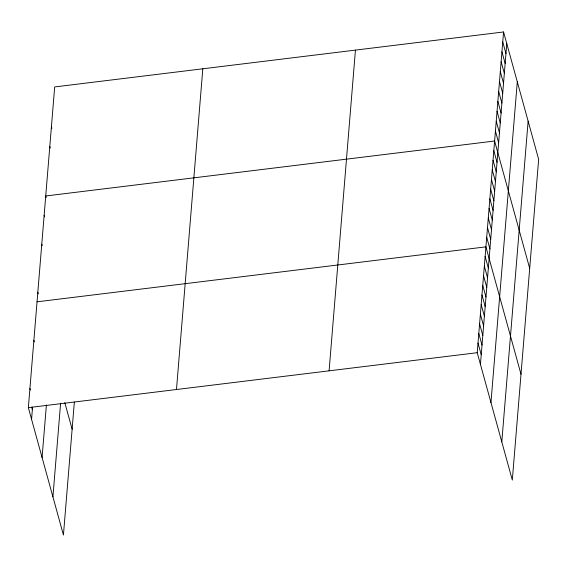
<?xml version="1.0" encoding="UTF-8"?>
<svg xmlns="http://www.w3.org/2000/svg" width="567" height="567" viewBox="0 0 567 567"><rect width="100%" height="100%" fill="white"/><g stroke="black" fill="none" stroke-linecap="round" stroke-linejoin="round"><path stroke-width="0.85" d="M74.355 402.074L63.433 535.028L28.35 407.652L54.687 86.928L503.567 31.972L538.65 159.348L512.313 480.072L477.223 352.695L503.567 31.972M31.568 419.318L32.567 407.078M42.078 457.505L46.395 405.022M52.915 496.841L60.605 403.25M176.479 389.515L202.816 68.798M329.094 370.825L355.438 50.109M480.44 364.361L506.778 43.645M490.958 402.549L517.295 81.825M501.795 441.884L528.132 121.168M37.039 301.814L485.919 246.858L521.002 374.234M28.35 407.652L477.223 352.695M502.752 41.887L505.962 53.56M501.937 51.803L505.154 63.469M501.122 61.711L504.339 73.384M500.307 71.626L503.524 83.299M499.492 81.542L502.709 93.208M498.684 91.45L501.894 103.123M497.869 101.365L501.079 113.039M497.053 111.281L500.264 122.947M496.238 121.189L499.449 132.862M495.423 131.105L498.641 142.778M529.691 268.397L494.608 141.02L45.736 195.976L46.196 197.642M493.822 150.638L497.032 162.311M493.028 160.263L496.245 171.929M492.241 169.88L495.452 181.553M491.447 179.505L494.665 191.178M490.661 189.123L493.871 200.796M489.867 198.748L493.084 210.421M489.08 208.373L492.291 220.039M488.286 217.99L491.504 229.663M487.5 227.615L490.71 239.281M486.706 237.233L489.923 248.906M485.125 256.475L488.343 268.148M484.338 266.1L487.549 277.766M483.545 275.718L486.762 287.391M482.758 285.343L485.969 297.009M481.964 294.96L485.182 306.634M481.177 304.585L484.388 316.258M480.384 314.203L483.601 325.876M479.597 323.828L482.808 335.501M478.803 333.453L482.021 345.119M478.016 343.07L481.227 354.744M51.434 126.583L51.895 128.248M49.804 146.414L50.265 148.079M44.155 215.219L44.616 216.885M41.781 244.086L42.242 245.752M37.833 292.189L38.294 293.862M64.808 402.627L72.129 429.191M33.878 340.299L34.339 341.965M29.931 388.409L30.391 390.075M31.667 407.198L32.354 409.7"/></g></svg>
